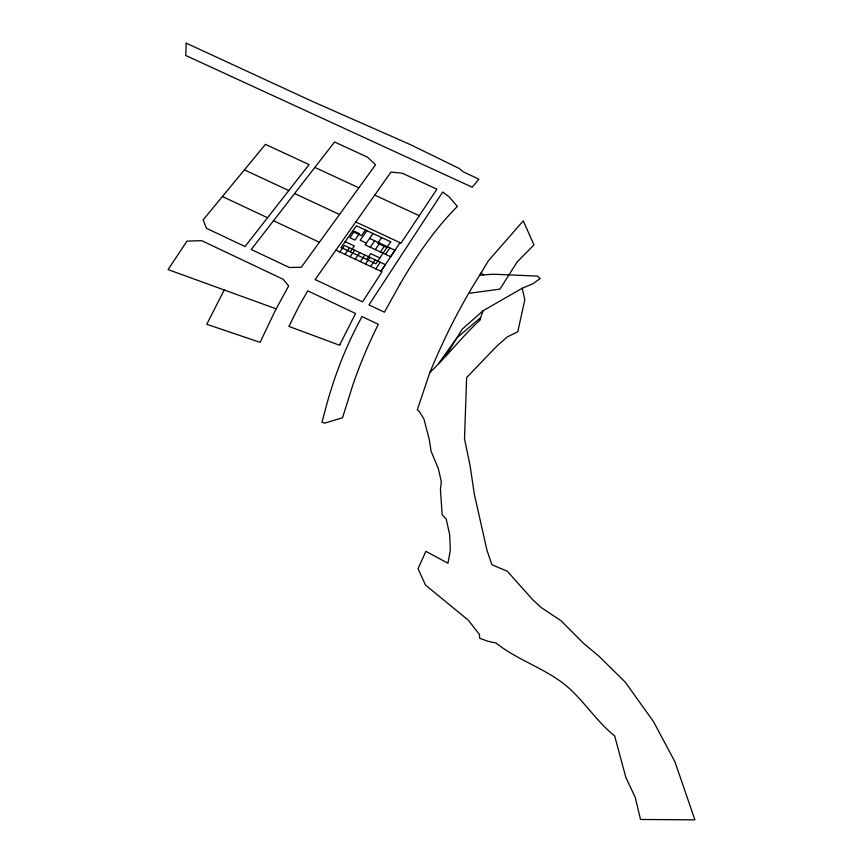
<?xml version="1.0" encoding="UTF-8"?>
<svg xmlns="http://www.w3.org/2000/svg" width="863" height="863" viewBox="0 0 863 863"><rect width="100%" height="100%" fill="white"/><g stroke="black" fill="none" stroke-linecap="round" stroke-linejoin="round"><path stroke-width="1.29" d="M429.86 372.492L417.314 409.774L419.224 411.317L423.906 418.943L429.245 439.343L431.101 451.295L438.35 468.695L441.327 481.619L440.443 489.256L442.158 514.898L446.214 518.997L449.72 534.909L450.324 550.238L447.983 563.259L425.88 551.317L418.048 568.706L425.502 585.071L468.253 620.152L479.461 634.478L479.677 638.275L488.08 641.328L495.977 642.989C518.393 660.918 547.023 668.793 568.62 687.8C585.168 702.698 597.347 722.072 614.683 735.956L625.858 777.434L635.157 797.207L640.519 819.462L694.909 819.85L674.963 761.878L653.496 721.597L625.157 682.04L598.976 656.236L583.323 643.151L560.982 620.702L541.349 607.649L532.676 599.677L507.304 571.252L491.953 564.769L486.98 550.357L474.283 493.96L470.141 465.998L464.499 438.706L466.624 377.563L496.408 346.538L507.239 336.926L517.768 331.791L524.812 299.709L522.223 288.253L533.064 283.647L540.216 278.533L537.401 276.095L493.55 274.207L479.752 275.146C460.119 305.977 443.852 338.738 429.86 372.492C447.368 355.89 461.942 336.84 479.569 320.475L483.118 310.702L522.223 288.253M479.569 320.475L480.594 317.66L456.948 337.8L438.749 363.301M276.149 308.835L168.091 269.59L186.958 241.122L201.715 240.669L283.237 279.31L288.652 285.933L275.329 310.41L260.108 342.352L206.753 324.283L224.229 289.99M479.752 275.146L488.426 260.755L523.28 220.863L533.97 244.909L517.077 262.05L499.947 289.127L468.954 293.312M445.696 356.117L462.32 329.051L483.118 310.702M355.761 221.985L390.95 172.093L402.201 173.183L436.905 189.18L401.058 243.129L355.761 221.985L315.146 279.558L362.525 301.877L382.007 271.769L335.923 250.13M400.044 242.654L380.971 271.284L385.394 264.65L344.423 245.437L339.817 251.953M375.815 268.857L380.259 262.233M385.534 254.38L389.871 247.897M370.659 266.44L375.125 259.828M380.421 251.985L384.79 245.524M365.513 264.024L370 257.422M375.329 249.601L379.72 243.15M366.678 259.472L370.659 253.636L379.871 257.951M381.619 237.573L377.724 243.269L386.861 247.541M360.367 261.608L364.876 255.027M370.227 247.217L374.65 240.777M355.222 259.191L359.752 252.622M372.945 233.528L365.135 244.833L390.637 256.764L394.963 250.27L369.58 238.404M350.087 256.775L354.639 250.227M350.27 251.78L354.326 245.977L345.157 241.683M365.459 230.033L361.511 235.685L352.406 231.435M366.894 230.701L360.227 240.259L366.322 243.118M344.952 254.358L349.526 247.832M339.526 214.477L375.588 164.736L367.53 157.185L334.564 141.985L251.241 249.472L289.342 267.498L301.295 267.239L339.526 214.477L294.617 193.528M267.552 217.724L309.073 164.596L265.448 144.358L203.15 219.871L206.484 228.328L245.038 246.538L267.552 217.724L222.395 196.527M374.747 195.092L419.245 215.718M314.855 167.411L358.868 187.821M244.402 169.871L288.781 190.561M273.517 220.723L319.386 242.266M481.209 272.719L483.571 275.265M186.203 43.15L185.728 55.491L472.212 187.206L478.9 179.202L463.302 171.845L458.868 168.285L410.27 144.574L312.535 101.478L186.203 43.15M326.473 405.34L321.975 422.298L324.844 423.107L342.546 417.746L353.291 383.604A1271.35 736.085 45.1 0 1 373.55 334.11L378.296 324.283L362.05 316.581C346.581 344.564 334.93 374.531 326.473 405.34M340.108 344.143L339.644 345.265L288.878 326.387L299.601 305.006L307.767 290.82L355.578 313.506L340.108 344.143M399.882 284.337L384.423 312.19L368.954 304.909L442.697 192.028L448.954 196.678L457.401 206.43C434.402 229.396 416.236 256.397 399.882 284.337M390.712 241.823L375.923 263.808L341.068 247.454L356.397 225.793L390.712 241.823M359.45 233.668L354.963 240.065L349.882 237.692L354.391 231.306L359.45 233.668"/></g></svg>
